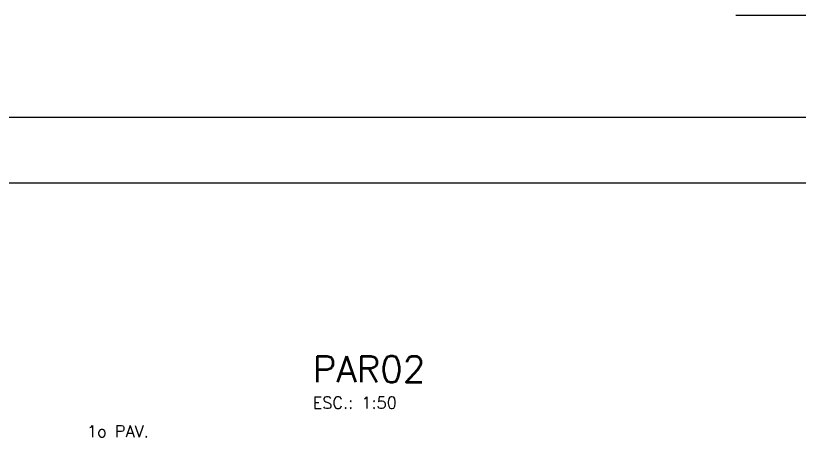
# Model space of a CAD drawing. Extents: x -2 to 121, y -2 to 61.
# Drawn here: x 84.9 to 96.82, y 54.51 to 60.95 of the extents above; entities that cross this region are included whole.
import ezdxf

# ---------------------------------------------------------------- set-up
doc = ezdxf.new("R2010")
doc.units = 0
doc.header["$MEASUREMENT"] = 0
doc.linetypes.add('HIDDEN', pattern=[0.375, 0.25, -0.125])
doc.layers.get('Defpoints').update_dxf_attribs({"linetype": 'CONTINUOUS'})
for name, color, linetype in [('ARQ_FOLHA', 7, 'CONTINUOUS'), ('PENA_03', 3, 'CONTINUOUS'), ('PENA_06', 6, 'CONTINUOUS')]:
    doc.layers.add(name, color=color, linetype=linetype)
doc.styles.get("Standard").update_dxf_attribs({"font": 'ROMANS.SHX'})

msp = doc.modelspace()

# ---------------------------------------------------------------- linework, layer by layer
at = {"layer": 'ARQ_FOLHA', "color": 1}
for points in [[(0, -0.003745), (118.9, -0.003745), (118.9, 59.396255), (0, 59.396255)], [(2.5, 0.996255), (117.9, 0.996255), (117.9, 58.396255), (2.5, 58.396255)]]:
    msp.add_lwpolyline(points, close=True, dxfattribs=at)
at = {"layer": 'Defpoints', "color": 8, "linetype": 'HIDDEN', "ltscale": 100}
msp.add_lwpolyline([(-1.95, 60.946255), (-1.95, -1.553745), (120.85, -1.553745), (120.85, 60.946255)], close=True, dxfattribs=at)

# ---------------------------------------------------------------- texts
at = {"layer": 'PENA_03', "linetype": 'Continuous'}
for s, p in [('ESC.: 1:50', (89.415626, 54.966512)), ('1o PAV.', (85.983288, 54.530251))]:
    msp.add_text(s, height=0.18, dxfattribs=at).set_placement(p)
at = {"layer": 'PENA_06', "linetype": 'Continuous'}
msp.add_text('PAR02', height=0.4, dxfattribs=at).set_placement((89.415626, 55.366512))

doc.saveas('drawing.dxf')
